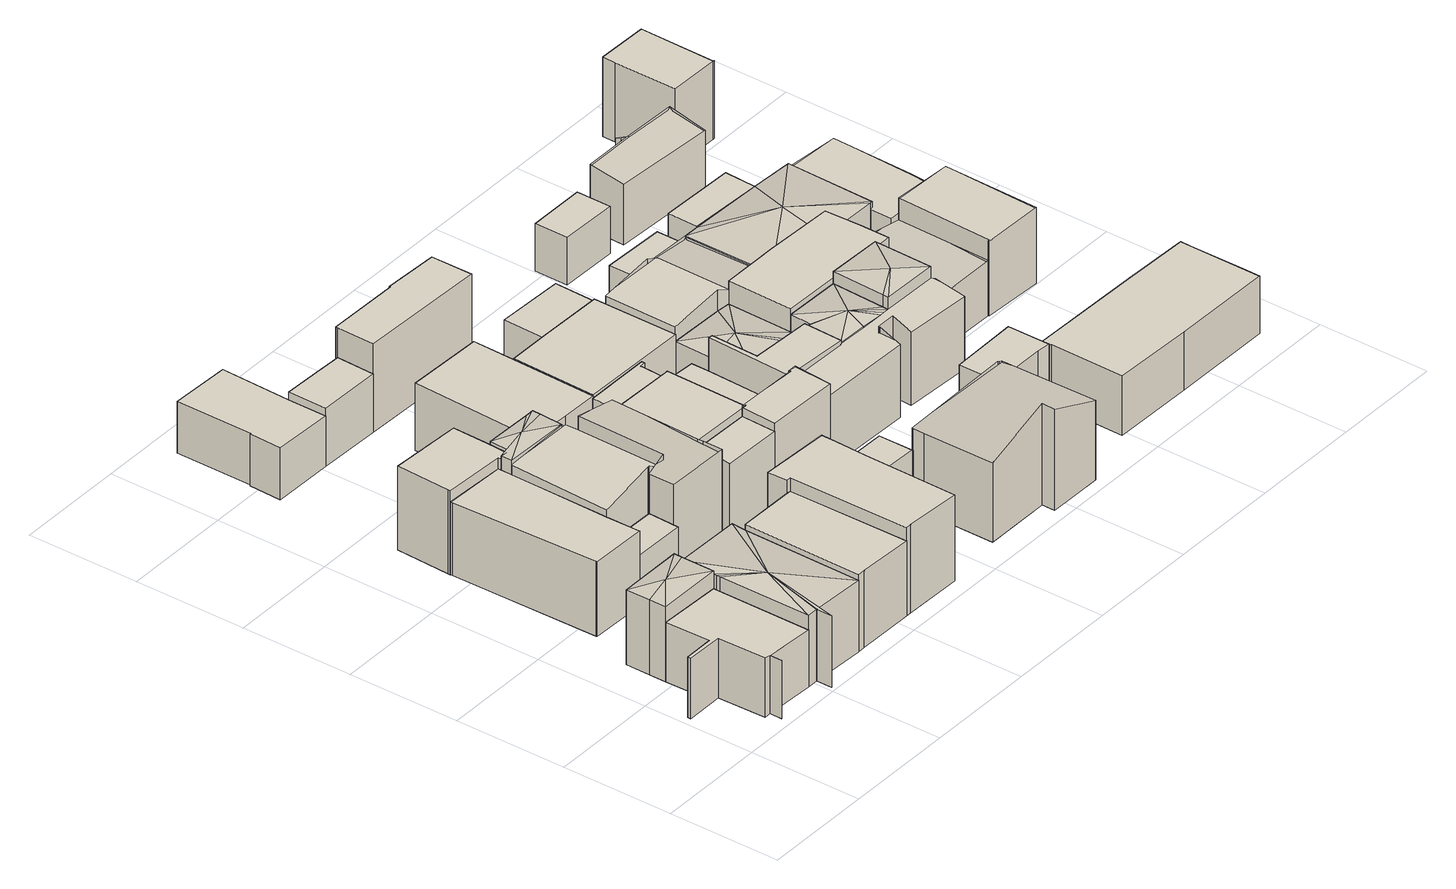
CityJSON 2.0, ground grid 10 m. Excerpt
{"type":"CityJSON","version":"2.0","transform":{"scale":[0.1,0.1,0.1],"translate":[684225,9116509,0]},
"CityObjects":{
"building1":{"type":"Building","attributes":{"Building Type":"Residential","Roof Shape":"shed","Roof Material":"Concrete Glazed Tile","Roof Material Code":"1","Roof Direction":"west","Building Height":5.22,"Roof Slope":15.2,"Footprint Area":49.54,"Solar PV Capacity Low":6.2,"Solar PV Capacity High":8.15,"Solar Annual Energy Low":8945,"Solar Annual Energy High":11789,"Suitable PV Area":37.03},"geometry":[{"type":"MultiSurface","lod":"2.2","boundaries":[[[0,1,2,3,4,5,6,7,8,9,10,11,10]],[[10,11,12,13]],[[10,9,14,13]],[[9,8,15,14]],[[8,7,16,15]],[[7,6,17,16]],[[6,5,18,17]],[[5,4,19,18]],[[4,3,20,19]],[[3,2,21,20]],[[2,1,22,21]],[[1,0,23,22]],[[0,10,13,23]],[[13,12,13,14,15,16,17,18,19,20,21,22,23]]]}]},
"building2":{"type":"Building","attributes":{"Building Type":"Residential","Roof Shape":"hip","Roof Material":"Concrete Glazed Tile","Roof Material Code":"1","Roof Direction":"west","Building Height":6.78,"Roof Slope":28.1,"Footprint Area":21.56,"Solar PV Capacity Low":2.7,"Solar PV Capacity High":3.55,"Solar Annual Energy Low":3893,"Solar Annual Energy High":5130,"Suitable PV Area":16.12},"geometry":[{"type":"MultiSurface","lod":"2.2","boundaries":[[[24,25,26,27,4,3]],[[3,4,28,29]],[[4,27,30,28]],[[27,26,31,30]],[[26,25,32,31]],[[25,24,33,32]],[[24,3,29,33]],[[29,28,34]],[[28,30,34]],[[30,31,34]],[[31,32,34]],[[32,33,34]],[[33,29,34]]]}]},
"building3":{"type":"Building","attributes":{"Building Type":"Residential","Roof Shape":"hip","Roof Material":"Concrete Glazed Tile","Roof Material Code":"1","Roof Direction":"west","Building Height":6.55,"Roof Slope":29.5,"Footprint Area":71.49,"Solar PV Capacity Low":8.95,"Solar PV Capacity High":11.76,"Solar Annual Energy Low":12908,"Solar Annual Energy High":17012,"Suitable PV Area":53.44},"geometry":[{"type":"MultiSurface","lod":"2.2","boundaries":[[[24,3,2,1,0,35,36,35,37,38,39]],[[39,38,40,41]],[[38,37,42,40]],[[37,35,43,42]],[[35,36,44,43]],[[35,0,45,43]],[[0,1,46,45]],[[1,2,47,46]],[[2,3,48,47]],[[3,24,49,48]],[[24,39,41,49]],[[41,40,50]],[[40,42,50]],[[42,43,50]],[[43,44,50]],[[43,45,50]],[[45,46,50]],[[46,47,50]],[[47,48,50]],[[48,49,50]],[[49,41,50]]]}]},
"building4":{"type":"Building","attributes":{"Building Type":"Residential","Roof Shape":"gable","Roof Material":"Concrete Glazed Tile","Roof Material Code":"1","Roof Direction":"west","Building Height":6.61,"Roof Slope":32,"Footprint Area":72.06,"Solar PV Capacity Low":9.02,"Solar PV Capacity High":11.85,"Solar Annual Energy Low":13010,"Solar Annual Energy High":17146,"Suitable PV Area":53.87},"geometry":[{"type":"MultiSurface","lod":"2.2","boundaries":[[[51,52,53,54,55,56,57,58,59,60,61]],[[61,60,62,63]],[[60,59,64,62]],[[59,58,65,64]],[[58,57,66,65]],[[57,56,67,66]],[[56,55,68,67]],[[55,54,69,68]],[[54,53,70,69]],[[53,52,71,70]],[[52,51,72,71]],[[51,61,63,72]],[[63,62,64,65,66,67,68,69,70,71,72]]]}]},
"building5":{"type":"Building","attributes":{"Building Type":"Residential","Roof Shape":"flat","Roof Material":"Concrete Glazed Tile","Roof Material Code":"1","Roof Direction":"west","Building Height":7.58,"Roof Slope":15,"Footprint Area":33.45,"Solar PV Capacity Low":4.19,"Solar PV Capacity High":5.5,"Solar Annual Energy Low":6039,"Solar Annual Energy High":7958,"Suitable PV Area":25},"geometry":[{"type":"MultiSurface","lod":"2.2","boundaries":[[[73,74,75,76,51,61,60,77]],[[77,60,78,79]],[[60,61,80,78]],[[61,51,81,80]],[[51,76,82,81]],[[76,75,83,82]],[[75,74,84,83]],[[74,73,85,84]],[[73,77,79,85]],[[79,78,80,81,82,83,84,85]]]}]},
"building6":{"type":"Building","attributes":{"Building Type":"Residential","Roof Shape":"flat","Roof Material":"Concrete Glazed Tile","Roof Material Code":"1","Roof Direction":"west","Building Height":4.28,"Roof Slope":7.3,"Footprint Area":14.3,"Solar PV Capacity Low":1.79,"Solar PV Capacity High":2.35,"Solar Annual Energy Low":2581,"Solar Annual Energy High":3402,"Suitable PV Area":10.69},"geometry":[{"type":"MultiSurface","lod":"2.2","boundaries":[[[86,87,58,57,56,88]],[[88,56,89,90]],[[56,57,91,89]],[[57,58,92,91]],[[58,87,93,92]],[[87,86,94,93]],[[86,88,90,94]],[[90,89,91,92,93,94]]]}]},
"building7":{"type":"Building","attributes":{"Building Type":"Residential","Roof Shape":"shed","Roof Material":"Concrete Glazed Tile","Roof Material Code":"1","Roof Direction":"west","Building Height":6.85,"Roof Slope":11.7,"Footprint Area":62.08,"Solar PV Capacity Low":7.77,"Solar PV Capacity High":10.21,"Solar Annual Energy Low":11209,"Solar Annual Energy High":14773,"Suitable PV Area":46.41},"geometry":[{"type":"MultiSurface","lod":"2.2","boundaries":[[[95,38,37,96,97,98]],[[98,97,99,100]],[[97,96,101,99]],[[96,37,102,101]],[[37,38,103,102]],[[38,95,104,103]],[[95,98,100,104]],[[100,99,101,102,103,104]]]}]},
"building8":{"type":"Building","attributes":{"Building Type":"Residential","Roof Shape":"gable","Roof Material":"Concrete Glazed Tile","Roof Material Code":"1","Roof Direction":"west","Building Height":7.39,"Roof Slope":34.3,"Footprint Area":61.38,"Solar PV Capacity Low":7.69,"Solar PV Capacity High":10.09,"Solar Annual Energy Low":11082,"Solar Annual Energy High":14606,"Suitable PV Area":45.88},"geometry":[{"type":"MultiSurface","lod":"2.2","boundaries":[[[105,59,58,87,86,106,107,108]],[[108,107,109,110]],[[107,106,111,109]],[[106,86,112,111]],[[86,113,112]],[[86,87,114,113]],[[87,58,115,114]],[[58,59,116,115]],[[59,105,117,116]],[[105,108,110,117]],[[110,109,111,112,113,114,115,116,117]]]}]},
"building9":{"type":"Building","attributes":{"Building Type":"Residential","Roof Shape":"hip","Roof Material":"Concrete Glazed Tile","Roof Material Code":"1","Roof Direction":"west","Building Height":7.9,"Roof Slope":20.4,"Footprint Area":15.11,"Solar PV Capacity Low":1.89,"Solar PV Capacity High":2.48,"Solar Annual Energy Low":2727,"Solar Annual Energy High":3594,"Suitable PV Area":11.29},"geometry":[{"type":"MultiSurface","lod":"2.2","boundaries":[[[118,73,77,60,59,105,119,120]],[[120,119,121,122]],[[119,105,123,121]],[[105,59,124,123]],[[59,60,125,124]],[[60,77,126,125]],[[77,73,127,126]],[[73,118,128,127]],[[118,120,122,128]],[[122,121,129]],[[121,123,129]],[[123,124,129]],[[124,125,129]],[[125,126,129]],[[126,127,129]],[[127,128,129]],[[128,122,129]]]}]},
"building10":{"type":"Building","attributes":{"Building Type":"Residential","Roof Shape":"shed","Roof Material":"Concrete Glazed Tile","Roof Material Code":"1","Roof Direction":"west","Building Height":4.56,"Roof Slope":17.2,"Footprint Area":53.17,"Solar PV Capacity Low":6.66,"Solar PV Capacity High":8.74,"Solar Annual Energy Low":9599,"Solar Annual Energy High":12651,"Suitable PV Area":39.74},"geometry":[{"type":"MultiSurface","lod":"2.2","boundaries":[[[130,131,132,133,134,135,136]],[[136,135,137,138]],[[135,134,139,137]],[[134,133,140,139]],[[133,132,141,140]],[[132,131,142,141]],[[131,130,143,142]],[[130,136,138,143]],[[138,137,139,140,141,142,143]]]}]},
"building11":{"type":"Building","attributes":{"Building Type":"Residential","Roof Shape":"gable","Roof Material":"Concrete Glazed Tile","Roof Material Code":"1","Roof Direction":"west","Building Height":7.85,"Roof Slope":27.3,"Footprint Area":46.24,"Solar PV Capacity Low":5.79,"Solar PV Capacity High":7.6,"Solar Annual Energy Low":8349,"Solar Annual Energy High":11003,"Suitable PV Area":34.57},"geometry":[{"type":"MultiSurface","lod":"2.2","boundaries":[[[107,106,86,144,145,146,147,148,149]],[[149,148,150,151]],[[148,147,152,150]],[[147,146,153,152]],[[146,145,154,153]],[[145,144,155,154]],[[144,86,156,155]],[[86,106,157,156]],[[106,107,158,157]],[[107,149,151,158]],[[151,150,152,153,154,155,156,157,158]]]}]},
"building12":{"type":"Building","attributes":{"Building Type":"Residential","Roof Shape":"shed","Roof Material":"Concrete Glazed Tile","Roof Material Code":"1","Roof Direction":"west","Building Height":7.84,"Roof Slope":11.2,"Footprint Area":75.49,"Solar PV Capacity Low":9.45,"Solar PV Capacity High":12.41,"Solar Annual Energy Low":13629,"Solar Annual Energy High":17962,"Suitable PV Area":56.43},"geometry":[{"type":"MultiSurface","lod":"2.2","boundaries":[[[159,95,98,97,160,161,162,163,164]],[[164,163,165,166]],[[163,162,167,165]],[[162,161,168,167]],[[161,160,169,168]],[[160,97,170,169]],[[97,98,171,170]],[[98,95,172,171]],[[95,159,173,172]],[[159,164,166,173]],[[166,165,167,168,169,170,171,172,173]]]}]},
"building13":{"type":"Building","attributes":{"Building Type":"Residential","Roof Shape":"flat","Roof Material":"Concrete Glazed Tile","Roof Material Code":"1","Roof Direction":"west","Building Height":5.31,"Roof Slope":7.2,"Footprint Area":19.95,"Solar PV Capacity Low":2.5,"Solar PV Capacity High":3.28,"Solar Annual Energy Low":3602,"Solar Annual Energy High":4747,"Suitable PV Area":14.91},"geometry":[{"type":"MultiSurface","lod":"2.2","boundaries":[[[174,175,130,136,176]],[[176,136,177,178]],[[136,130,179,177]],[[130,175,180,179]],[[175,174,181,180]],[[174,176,178,181]],[[178,177,179,180,181]]]}]},
"building14":{"type":"Building","attributes":{"Building Type":"Residential","Roof Shape":"flat","Roof Material":"Concrete Glazed Tile","Roof Material Code":"1","Roof Direction":"west","Building Height":7.03,"Roof Slope":10.8,"Footprint Area":16.32,"Solar PV Capacity Low":2.04,"Solar PV Capacity High":2.68,"Solar Annual Energy Low":2947,"Solar Annual Energy High":3884,"Suitable PV Area":12.2},"geometry":[{"type":"MultiSurface","lod":"2.2","boundaries":[[[182,183,184,147,146,145,185]],[[185,145,186,187]],[[145,146,188,186]],[[146,147,189,188]],[[147,184,190,189]],[[184,183,191,190]],[[183,182,192,191]],[[182,185,187,192]],[[187,186,188,189,190,191,192]]]}]},
"building15":{"type":"Building","attributes":{"Building Type":"Residential","Roof Shape":"flat","Roof Material":"Concrete Glazed Tile","Roof Material Code":"1","Roof Direction":"west","Building Height":6.08,"Roof Slope":11.4,"Footprint Area":79.31,"Solar PV Capacity Low":9.93,"Solar PV Capacity High":13.04,"Solar Annual Energy Low":14318,"Solar Annual Energy High":18871,"Suitable PV Area":59.28},"geometry":[{"type":"MultiSurface","lod":"2.2","boundaries":[[[193,118,120,119,194,195,196,197]],[[197,196,198,199]],[[196,195,200,198]],[[195,194,201,200]],[[194,119,202,201]],[[119,120,203,202]],[[120,118,204,203]],[[118,193,205,204]],[[193,197,199,205]],[[199,198,200,201,202,203,204,205]]]}]},
"building16":{"type":"Building","attributes":{"Building Type":"Residential","Roof Shape":"flat","Roof Material":"Concrete Glazed Tile","Roof Material Code":"1","Roof Direction":"west","Building Height":7.66,"Roof Slope":5.1,"Footprint Area":42.6,"Solar PV Capacity Low":5.33,"Solar PV Capacity High":7.01,"Solar Annual Energy Low":7691,"Solar Annual Energy High":10137,"Suitable PV Area":31.84},"geometry":[{"type":"MultiSurface","lod":"2.2","boundaries":[[[206,148,147,184,207,208,209]],[[209,208,210,211]],[[208,207,212,210]],[[207,184,213,212]],[[184,147,214,213]],[[147,148,215,214]],[[148,206,216,215]],[[206,209,211,216]],[[211,210,212,213,214,215,216]]]}]},
"building17":{"type":"Building","attributes":{"Building Type":"Residential","Roof Shape":"flat","Roof Material":"Concrete Glazed Tile","Roof Material Code":"1","Roof Direction":"west","Building Height":7.24,"Roof Slope":10.9,"Footprint Area":14.97,"Solar PV Capacity Low":1.87,"Solar PV Capacity High":2.46,"Solar Annual Energy Low":2703,"Solar Annual Energy High":3562,"Suitable PV Area":11.19},"geometry":[{"type":"MultiSurface","lod":"2.2","boundaries":[[[217,148,206,218,219,220]],[[220,219,221,222]],[[219,218,223,221]],[[218,206,224,223]],[[206,148,225,224]],[[148,217,226,225]],[[217,220,222,226]],[[222,221,223,224,225,226]]]}]},
"building18":{"type":"Building","attributes":{"Building Type":"Residential","Roof Shape":"shed","Roof Material":"Concrete Glazed Tile","Roof Material Code":"1","Roof Direction":"west","Building Height":5.17,"Roof Slope":19.7,"Footprint Area":17.35,"Solar PV Capacity Low":2.17,"Solar PV Capacity High":2.85,"Solar Annual Energy Low":3133,"Solar Annual Energy High":4129,"Suitable PV Area":12.97},"geometry":[{"type":"MultiSurface","lod":"2.2","boundaries":[[[227,162,163,228,229]],[[229,228,230,231]],[[228,163,232,230]],[[163,162,233,232]],[[162,227,234,233]],[[227,229,231,234]],[[231,230,232,233,234]]]}]},
"building19":{"type":"Building","attributes":{"Building Type":"Residential","Roof Shape":"gable","Roof Material":"Concrete Glazed Tile","Roof Material Code":"1","Roof Direction":"west","Building Height":7.65,"Roof Slope":32,"Footprint Area":22.49,"Solar PV Capacity Low":2.82,"Solar PV Capacity High":3.7,"Solar Annual Energy Low":4060,"Solar Annual Energy High":5351,"Suitable PV Area":16.81},"geometry":[{"type":"MultiSurface","lod":"2.2","boundaries":[[[235,236,237,238,208,207,184,182]],[[182,184,239,240]],[[184,207,241,239]],[[207,208,242,241]],[[208,238,243,242]],[[238,237,244,243]],[[237,236,245,244]],[[236,235,246,245]],[[235,182,240,246]],[[240,239,241,242,243,244,245,246]]]}]},
"building20":{"type":"Building","attributes":{"Building Type":"Residential","Roof Shape":"flat","Roof Material":"Concrete Glazed Tile","Roof Material Code":"1","Roof Direction":"west","Building Height":7.97,"Roof Slope":12.7,"Footprint Area":43.1,"Solar PV Capacity Low":5.4,"Solar PV Capacity High":7.09,"Solar Annual Energy Low":7782,"Solar Annual Energy High":10256,"Suitable PV Area":32.22},"geometry":[{"type":"MultiSurface","lod":"2.2","boundaries":[[[247,248,249,250,174,176,251]],[[251,176,252,253]],[[176,174,254,252]],[[174,250,255,254]],[[250,249,256,255]],[[249,248,257,256]],[[248,247,258,257]],[[247,251,253,258]],[[253,252,254,255,256,257,258]]]}]},
"building21":{"type":"Building","attributes":{"Building Type":"Residential","Roof Shape":"shed","Roof Material":"Concrete Glazed Tile","Roof Material Code":"1","Roof Direction":"west","Building Height":4.19,"Roof Slope":16,"Footprint Area":55.58,"Solar PV Capacity Low":6.96,"Solar PV Capacity High":9.14,"Solar Annual Energy Low":10034,"Solar Annual Energy High":13224,"Suitable PV Area":41.54},"geometry":[{"type":"MultiSurface","lod":"2.2","boundaries":[[[219,218,206,209,208,238,237,259,260]],[[260,259,261,262]],[[259,237,263,261]],[[237,238,264,263]],[[238,208,265,264]],[[208,209,266,265]],[[209,206,267,266]],[[206,218,268,267]],[[218,219,269,268]],[[219,260,262,269]],[[262,261,263,264,265,266,267,268,269]]]}]},
"building22":{"type":"Building","attributes":{"Building Type":"Residential","Roof Shape":"gable","Roof Material":"Concrete Glazed Tile","Roof Material Code":"1","Roof Direction":"west","Building Height":6.16,"Roof Slope":29.9,"Footprint Area":75.7,"Solar PV Capacity Low":9.48,"Solar PV Capacity High":12.45,"Solar Annual Energy Low":13667,"Solar Annual Energy High":18012,"Suitable PV Area":56.58},"geometry":[{"type":"MultiSurface","lod":"2.2","boundaries":[[[270,271,196,195,272]],[[272,195,273,274]],[[195,196,275,273]],[[196,271,276,275]],[[271,270,277,276]],[[270,272,274,277]],[[274,273,275,276,277]]]}]},
"building23":{"type":"Building","attributes":{"Building Type":"Residential","Roof Shape":"gable","Roof Material":"Concrete Glazed Tile","Roof Material Code":"1","Roof Direction":"west","Building Height":7.19,"Roof Slope":29.8,"Footprint Area":88.32,"Solar PV Capacity Low":11.06,"Solar PV Capacity High":14.52,"Solar Annual Energy Low":15946,"Solar Annual Energy High":21015,"Suitable PV Area":66.02},"geometry":[{"type":"MultiSurface","lod":"2.2","boundaries":[[[278,279,280,281,282,283,227,229,284,285]],[[285,284,286,287]],[[284,229,288,286]],[[229,227,289,288]],[[227,283,290,289]],[[283,282,291,290]],[[282,281,292,291]],[[281,280,293,292]],[[280,279,294,293]],[[279,278,295,294]],[[278,285,287,295]],[[287,286,288,289,290,291,292,293,294,295]]]}]},
"building24":{"type":"Building","attributes":{"Building Type":"Residential","Roof Shape":"flat","Roof Material":"Concrete Glazed Tile","Roof Material Code":"1","Roof Direction":"west","Building Height":5.97,"Roof Slope":7.6,"Footprint Area":23.11,"Solar PV Capacity Low":2.89,"Solar PV Capacity High":3.8,"Solar Annual Energy Low":4172,"Solar Annual Energy High":5499,"Suitable PV Area":17.27},"geometry":[{"type":"MultiSurface","lod":"2.2","boundaries":[[[296,271,270,297]],[[297,270,298,299]],[[270,271,300,298]],[[271,296,301,300]],[[296,297,299,301]],[[299,298,300,301]]]}]},
"building25":{"type":"Building","attributes":{"Building Type":"Residential","Roof Shape":"shed","Roof Material":"Concrete Glazed Tile","Roof Material Code":"1","Roof Direction":"west","Building Height":7.05,"Roof Slope":17.6,"Footprint Area":23.3,"Solar PV Capacity Low":2.92,"Solar PV Capacity High":3.83,"Solar Annual Energy Low":4207,"Solar Annual Energy High":5545,"Suitable PV Area":17.42},"geometry":[{"type":"MultiSurface","lod":"2.2","boundaries":[[[259,237,236,302,303,304,305,306]],[[306,305,307,308]],[[305,304,309,307]],[[304,303,310,309]],[[303,302,311,310]],[[302,236,312,311]],[[236,237,313,312]],[[237,259,314,313]],[[259,306,308,314]],[[308,307,309,310,311,312,313,314]]]}]},
"building26":{"type":"Building","attributes":{"Building Type":"Residential","Roof Shape":"hip","Roof Material":"Concrete Glazed Tile","Roof Material Code":"1","Roof Direction":"west","Building Height":5.06,"Roof Slope":29.1,"Footprint Area":49.21,"Solar PV Capacity Low":6.16,"Solar PV Capacity High":8.09,"Solar Annual Energy Low":8885,"Solar Annual Energy High":11709,"Suitable PV Area":36.78},"geometry":[{"type":"MultiSurface","lod":"2.2","boundaries":[[[306,305,304,315,316,317,318,319]],[[319,318,320,321]],[[318,317,322,320]],[[317,316,323,322]],[[316,315,324,323]],[[315,304,325,324]],[[304,305,326,325]],[[305,306,327,326]],[[306,319,321,327]],[[321,320,328]],[[320,322,328]],[[322,323,328]],[[323,324,328]],[[324,325,328]],[[325,326,328]],[[326,327,328]],[[327,321,328]]]}]},
"building27":{"type":"Building","attributes":{"Building Type":"Residential","Roof Shape":"gable","Roof Material":"Concrete Glazed Tile","Roof Material Code":"1","Roof Direction":"west","Building Height":6.56,"Roof Slope":28.2,"Footprint Area":51.41,"Solar PV Capacity Low":6.44,"Solar PV Capacity High":8.45,"Solar Annual Energy Low":9281,"Solar Annual Energy High":12232,"Suitable PV Area":38.43},"geometry":[{"type":"MultiSurface","lod":"2.2","boundaries":[[[329,330,331,332,333,334,335,336,303,302,236,235,337,338,339,340]],[[340,339,341,342]],[[339,338,343,341]],[[338,337,344,343]],[[337,235,345,344]],[[235,236,346,345]],[[236,302,347,346]],[[302,303,348,347]],[[303,336,349,348]],[[336,335,350,349]],[[335,334,351,350]],[[334,333,352,351]],[[333,332,353,352]],[[332,331,354,353]],[[331,330,355,354]],[[330,329,356,355]],[[329,340,342,356]],[[342,341,343,344,345,346,347,348,349,350,351,352,353,354,355,356]]]}]},
"building28":{"type":"Building","attributes":{"Building Type":"Residential","Roof Shape":"gable","Roof Material":"Concrete Glazed Tile","Roof Material Code":"1","Roof Direction":"west","Building Height":6.37,"Roof Slope":29.2,"Footprint Area":41.86,"Solar PV Capacity Low":5.24,"Solar PV Capacity High":6.88,"Solar Annual Energy Low":7558,"Solar Annual Energy High":9960,"Suitable PV Area":31.29},"geometry":[{"type":"MultiSurface","lod":"2.2","boundaries":[[[319,318,317,357,358,359]],[[359,358,360,361]],[[358,357,362,360]],[[357,317,363,362]],[[317,318,364,363]],[[318,319,365,364]],[[319,359,361,365]],[[361,360,362,363,364,365]]]}]},
"building29":{"type":"Building","attributes":{"Building Type":"Residential","Roof Shape":"hip","Roof Material":"Concrete Glazed Tile","Roof Material Code":"1","Roof Direction":"west","Building Height":6.71,"Roof Slope":28.8,"Footprint Area":28.62,"Solar PV Capacity Low":3.58,"Solar PV Capacity High":4.71,"Solar Annual Energy Low":5167,"Solar Annual Energy High":6809,"Suitable PV Area":21.39},"geometry":[{"type":"MultiSurface","lod":"2.2","boundaries":[[[336,335,334,333,366,367,316,315,304,303]],[[303,304,368,369]],[[304,315,370,368]],[[315,316,371,370]],[[316,367,372,371]],[[367,366,373,372]],[[366,333,352,373]],[[333,334,351,352]],[[334,335,350,351]],[[335,336,374,350]],[[336,303,369,374]],[[369,368,375]],[[368,370,375]],[[370,371,375]],[[371,372,375]],[[372,373,375]],[[373,352,375]],[[352,351,375]],[[351,350,375]],[[350,374,375]],[[374,369,375]]]}]},
"building30":{"type":"Building","attributes":{"Building Type":"Residential","Roof Shape":"flat","Roof Material":"Concrete Glazed Tile","Roof Material Code":"1","Roof Direction":"west","Building Height":5.59,"Roof Slope":14.8,"Footprint Area":22.88,"Solar PV Capacity Low":2.87,"Solar PV Capacity High":3.76,"Solar Annual Energy Low":4131,"Solar Annual Energy High":5445,"Suitable PV Area":17.1},"geometry":[{"type":"MultiSurface","lod":"2.2","boundaries":[[[376,283,282,281,377,378,379,380]],[[380,379,381,382]],[[379,378,383,381]],[[378,377,384,383]],[[377,281,385,384]],[[281,282,386,385]],[[282,283,387,386]],[[283,376,388,387]],[[376,380,382,388]],[[382,381,383,384,385,386,387,388]]]}]},
"building31":{"type":"Building","attributes":{"Building Type":"Residential","Roof Shape":"gable","Roof Material":"Concrete Glazed Tile","Roof Material Code":"1","Roof Direction":"west","Building Height":4.84,"Roof Slope":26,"Footprint Area":43.98,"Solar PV Capacity Low":5.51,"Solar PV Capacity High":7.23,"Solar Annual Energy Low":7939,"Solar Annual Energy High":10464,"Suitable PV Area":32.87},"geometry":[{"type":"MultiSurface","lod":"2.2","boundaries":[[[317,357,358,389,390,391,392]],[[392,391,393,394]],[[391,395,393]],[[391,390,396,395]],[[390,389,397,396]],[[389,358,398,397]],[[358,357,399,398]],[[357,317,400,399]],[[317,392,394,400]],[[393,395,396,397,398,399,400,394]]]}]},
"building32":{"type":"Building","attributes":{"Building Type":"Residential","Roof Shape":"hip","Roof Material":"Concrete Glazed Tile","Roof Material Code":"1","Roof Direction":"west","Building Height":7.76,"Roof Slope":22.9,"Footprint Area":26.93,"Solar PV Capacity Low":3.37,"Solar PV Capacity High":4.43,"Solar Annual Energy Low":4862,"Solar Annual Energy High":6407,"Suitable PV Area":20.13},"geometry":[{"type":"MultiSurface","lod":"2.2","boundaries":[[[332,401,367,366,333]],[[333,366,402,403]],[[366,367,404,402]],[[367,401,405,404]],[[401,332,406,405]],[[332,333,403,406]],[[403,402,407]],[[402,404,407]],[[404,405,407]],[[405,406,407]],[[406,403,407]]]}]},
"building33":{"type":"Building","attributes":{"Building Type":"Residential","Roof Shape":"flat","Roof Material":"Concrete Glazed Tile","Roof Material Code":"1","Roof Direction":"west","Building Height":7.18,"Roof Slope":11.4,"Footprint Area":70.33,"Solar PV Capacity Low":8.81,"Solar PV Capacity High":11.57,"Solar Annual Energy Low":12698,"Solar Annual Energy High":16735,"Suitable PV Area":52.57},"geometry":[{"type":"MultiSurface","lod":"2.2","boundaries":[[[367,401,408,409,410,411,412,392,317,316]],[[316,317,413,414]],[[317,392,415,413]],[[392,412,416,415]],[[412,411,417,416]],[[411,410,418,417]],[[410,409,419,418]],[[409,408,420,419]],[[408,401,421,420]],[[401,367,422,421]],[[367,316,414,422]],[[414,413,415,416,417,418,419,420,421,422]]]}]},
"building34":{"type":"Building","attributes":{"Building Type":"Residential","Roof Shape":"shed","Roof Material":"Concrete Glazed Tile","Roof Material Code":"1","Roof Direction":"west","Building Height":4.24,"Roof Slope":15.1,"Footprint Area":15.54,"Solar PV Capacity Low":1.95,"Solar PV Capacity High":2.55,"Solar Annual Energy Low":2805,"Solar Annual Energy High":3697,"Suitable PV Area":11.61},"geometry":[{"type":"MultiSurface","lod":"2.2","boundaries":[[[423,390,391,424]],[[424,391,425,426]],[[391,390,427,425]],[[390,423,428,427]],[[423,424,426,428]],[[426,425,427,428]]]}]},
"building35":{"type":"Building","attributes":{"Building Type":"Residential","Roof Shape":"flat","Roof Material":"Concrete Glazed Tile","Roof Material Code":"1","Roof Direction":"west","Building Height":4.33,"Roof Slope":12.3,"Footprint Area":15.96,"Solar PV Capacity Low":2,"Solar PV Capacity High":2.63,"Solar Annual Energy Low":2882,"Solar Annual Energy High":3798,"Suitable PV Area":11.93},"geometry":[{"type":"MultiSurface","lod":"2.2","boundaries":[[[429,430,431,432]],[[432,431,433,434]],[[431,430,435,433]],[[430,429,436,435]],[[429,432,434,436]],[[434,433,435,436]]]}]},
"building36":{"type":"Building","attributes":{"Building Type":"Residential","Roof Shape":"shed","Roof Material":"Concrete Glazed Tile","Roof Material Code":"1","Roof Direction":"west","Building Height":5.16,"Roof Slope":18.1,"Footprint Area":125.68,"Solar PV Capacity Low":15.74,"Solar PV Capacity High":20.67,"Solar Annual Energy Low":22691,"Solar Annual Energy High":29905,"Suitable PV Area":93.95},"geometry":[{"type":"MultiSurface","lod":"2.2","boundaries":[[[437,379,378,438,439,440,441,442,443,444]],[[444,443,445,446]],[[443,442,447,445]],[[442,441,448,447]],[[441,440,449,448]],[[440,439,450,449]],[[439,438,451,450]],[[438,378,452,451]],[[378,379,453,452]],[[379,437,454,453]],[[437,444,446,454]],[[446,445,447,448,449,450,451,452,453,454]]]}]},
"building37":{"type":"Building","attributes":{"Building Type":"Residential","Roof Shape":"gable","Roof Material":"Concrete Glazed Tile","Roof Material Code":"1","Roof Direction":"west","Building Height":4.86,"Roof Slope":27.5,"Footprint Area":50.92,"Solar PV Capacity Low":6.38,"Solar PV Capacity High":8.37,"Solar Annual Energy Low":9193,"Solar Annual Energy High":12116,"Suitable PV Area":38.06},"geometry":[{"type":"MultiSurface","lod":"2.2","boundaries":[[[411,410,409,408,401,332,331,455,456,457]],[[457,456,458,459]],[[456,455,460,458]],[[455,331,461,460]],[[331,332,462,461]],[[332,401,463,462]],[[401,408,464,463]],[[408,409,465,464]],[[409,410,466,465]],[[410,411,467,466]],[[411,457,459,467]],[[459,458,460,461,462,463,464,465,466,467]]]}]},
"building38":{"type":"Building","attributes":{"Building Type":"Residential","Roof Shape":"hip","Roof Material":"Concrete Glazed Tile","Roof Material Code":"1","Roof Direction":"west","Building Height":4.92,"Roof Slope":24.2,"Footprint Area":97.46,"Solar PV Capacity Low":12.2,"Solar PV Capacity High":16.03,"Solar Annual Energy Low":17597,"Solar Annual Energy High":23191,"Suitable PV Area":72.85},"geometry":[{"type":"MultiSurface","lod":"2.2","boundaries":[[[468,469,391,392,412,470,471,472]],[[472,471,473,474]],[[471,470,475,473]],[[470,412,476,475]],[[412,392,477,476]],[[392,391,395,477]],[[391,469,478,395]],[[469,468,479,478]],[[468,472,474,479]],[[474,473,480]],[[473,475,480]],[[475,476,480]],[[476,477,480]],[[477,395,480]],[[395,478,480]],[[478,479,480]],[[479,474,480]]]}]},
"building39":{"type":"Building","attributes":{"Building Type":"Residential","Roof Shape":"shed","Roof Material":"Concrete Glazed Tile","Roof Material Code":"1","Roof Direction":"west","Building Height":4.92,"Roof Slope":16,"Footprint Area":19.28,"Solar PV Capacity Low":2.41,"Solar PV Capacity High":3.17,"Solar Annual Energy Low":3480,"Solar Annual Energy High":4587,"Suitable PV Area":14.41},"geometry":[{"type":"MultiSurface","lod":"2.2","boundaries":[[[481,469,468,482]],[[482,468,479,483]],[[468,469,484,479]],[[469,481,485,484]],[[481,482,483,485]],[[483,479,484,485]]]}]},
"building40":{"type":"Building","attributes":{"Building Type":"Residential","Roof Shape":"gable","Roof Material":"Concrete Glazed Tile","Roof Material Code":"1","Roof Direction":"west","Building Height":6.77,"Roof Slope":28.8,"Footprint Area":48.07,"Solar PV Capacity Low":6.02,"Solar PV Capacity High":7.91,"Solar Annual Energy Low":8679,"Solar Annual Energy High":11439,"Suitable PV Area":35.94},"geometry":[{"type":"MultiSurface","lod":"2.2","boundaries":[[[457,455,456,486,487,488]],[[488,487,489,490]],[[487,486,491,489]],[[486,456,492,491]],[[456,455,493,492]],[[455,457,494,493]],[[457,488,490,494]],[[490,489,491,492,493,494]]]}]},
"building41":{"type":"Building","attributes":{"Building Type":"Residential","Roof Shape":"gable","Roof Material":"Concrete Glazed Tile","Roof Material Code":"1","Roof Direction":"west","Building Height":5.25,"Roof Slope":30.8,"Footprint Area":31.31,"Solar PV Capacity Low":3.92,"Solar PV Capacity High":5.15,"Solar Annual Energy Low":5653,"Solar Annual Energy High":7450,"Suitable PV Area":23.41},"geometry":[{"type":"MultiSurface","lod":"2.2","boundaries":[[[495,496,497,498,496,499,500,501,502]],[[502,501,503,504]],[[501,500,505,503]],[[500,499,506,505]],[[499,496,507,506]],[[496,498,508,507]],[[498,497,509,508]],[[497,496,507,509]],[[496,495,510,507]],[[495,502,504,510]],[[504,503,505,506,507,508,509,507,510]]]}]},
"building42":{"type":"Building","attributes":{"Building Type":"Residential","Roof Shape":"gable","Roof Material":"Concrete Glazed Tile","Roof Material Code":"1","Roof Direction":"west","Building Height":4.28,"Roof Slope":26.4,"Footprint Area":52.2,"Solar PV Capacity Low":6.54,"Solar PV Capacity High":8.58,"Solar Annual Energy Low":9424,"Solar Annual Energy High":12421,"Suitable PV Area":39.02},"geometry":[{"type":"MultiSurface","lod":"2.2","boundaries":[[[472,471,470,511,512,513,514,515]],[[515,514,516,517]],[[514,513,518,516]],[[513,512,519,518]],[[512,511,520,519]],[[511,470,521,520]],[[470,471,522,521]],[[471,472,523,522]],[[472,515,517,523]],[[517,516,518,519,520,521,522,523]]]}]},
"building43":{"type":"Building","attributes":{"Building Type":"Residential","Roof Shape":"shed","Roof Material":"Concrete Glazed Tile","Roof Material Code":"1","Roof Direction":"west","Building Height":7.09,"Roof Slope":15.8,"Footprint Area":32.41,"Solar PV Capacity Low":4.06,"Solar PV Capacity High":5.33,"Solar Annual Energy Low":5852,"Solar Annual Energy High":7713,"Suitable PV Area":24.23},"geometry":[{"type":"MultiSurface","lod":"2.2","boundaries":[[[524,525,526,527,528,529,530]],[[530,529,531,532]],[[529,528,533,531]],[[528,527,534,533]],[[527,526,535,534]],[[526,525,536,535]],[[525,524,537,536]],[[524,530,532,537]],[[532,531,533,534,535,536,537]]]}]}
},
"vertices":[
[94,18,0],[94,101,0],[94,104,0],[94,107,0],[35,107,0],[36,67,0],[8,66,0],[8,63,0],[42,63,0],[43,20,0],[49,20,0],[49,9,0],[49,9,53],[49,20,53],[43,20,54],[42,63,54],[8,63,55],[8,66,55],[36,67,54],[35,107,54],[94,107,52],[94,104,52],[94,101,52],[94,18,52],
[94,137,0],[94,144,0],[35,144,0],[35,122,0],[35,107,68],[94,107,68],[35,122,68],[35,144,68],[94,144,68],[94,137,68],[60,126,71],
[104,18,0],[104,4,0],[153,16,0],[154,123,0],[155,136,0],[154,123,65],[155,136,65],[153,16,65],[104,18,65],[104,4,65],[94,18,65],[94,101,65],[94,104,65],[94,107,65],[94,137,65],[113,71,71],
[49,319,0],[49,317,0],[51,184,0],[51,183,0],[102,182,0],[102,185,0],[102,189,0],[102,213,0],[105,304,0],[105,314,0],[105,317,0],[105,314,66],[105,317,66],[105,304,66],[102,213,68],[102,189,68],[102,185,68],[102,182,68],[51,183,68],[51,184,68],[49,317,66],[49,319,66],
[115,332,0],[116,367,0],[51,370,0],[49,321,0],[114,313,0],[105,314,76],[114,313,76],[105,317,76],[49,319,76],[49,321,76],[51,370,76],[116,367,76],[115,332,76],
[153,212,0],[152,212,0],[152,184,0],[102,185,43],[152,184,43],[102,189,43],[102,213,43],[152,212,43],[153,212,43],
[207,124,0],[160,16,0],[212,16,0],[211,124,0],[212,16,68],[211,124,68],[160,16,70],[153,16,70],[154,123,70],[207,124,69],
[165,303,0],[170,212,0],[172,293,0],[172,303,0],[172,293,74],[172,303,74],[170,212,75],[153,212,86],[153,212,85],[152,212,86],[102,213,74],[105,304,75],[165,303,78],
[158,331,0],[166,324,0],[166,331,0],[166,324,79],[166,331,79],[165,303,79],[105,304,79],[105,314,79],[114,313,79],[115,332,79],[158,331,79],[137,319,81],
[105,513,0],[107,576,0],[52,577,0],[52,508,0],[51,508,0],[50,479,0],[105,478,0],[50,479,47],[105,478,46],[51,508,47],[52,508,47],[52,577,47],[107,576,46],[105,513,46],
[153,189,0],[211,188,0],[211,206,0],[211,211,0],[213,285,0],[213,292,0],[213,285,79],[213,292,79],[211,211,79],[211,206,79],[211,188,79],[153,189,79],[153,212,79],[170,212,87],[172,293,87],
[207,142,0],[217,16,0],[270,15,0],[271,99,0],[272,129,0],[272,141,0],[272,129,78],[272,141,78],[271,99,78],[270,15,78],[217,16,80],[212,16,80],[211,124,80],[207,124,80],[207,142,80],
[163,511,0],[138,512,0],[162,477,0],[105,478,53],[162,477,53],[105,513,53],[138,512,53],[163,511,53],
[264,179,0],[264,183,0],[265,210,0],[210,180,0],[211,188,70],[210,180,70],[211,206,70],[211,211,70],[265,210,70],[264,183,70],[264,179,70],
[162,438,0],[196,323,0],[229,322,0],[231,398,0],[232,436,0],[231,398,61],[232,436,61],[229,322,61],[196,323,61],[166,324,61],[166,331,61],[158,331,61],[162,438,61],
[268,284,0],[269,210,0],[269,213,0],[270,284,0],[269,213,77],[270,284,77],[269,210,77],[265,210,77],[211,211,77],[213,285,77],[268,284,77],
[214,311,0],[269,308,0],[274,308,0],[274,311,0],[274,308,72],[274,311,72],[269,308,72],[268,284,72],[213,285,72],[214,311,72],
[327,98,0],[327,129,0],[327,97,0],[327,129,52],[327,97,52],[272,129,53],[271,99,53],[327,98,52],
[331,178,0],[333,212,0],[326,213,0],[326,211,0],[265,210,78],[264,179,77],[269,210,78],[269,213,76],[326,211,77],[326,213,76],[333,212,77],[331,178,76],
[279,511,0],[229,513,0],[229,512,0],[163,513,0],[279,474,0],[162,477,80],[279,474,80],[163,511,80],[163,513,80],[229,512,80],[229,513,80],[279,511,80],
[329,290,0],[329,306,0],[329,290,42],[329,306,42],[326,213,42],[326,211,42],[269,213,44],[270,284,44],[268,284,44],[269,308,44],[274,308,43],
[329,397,0],[268,398,0],[329,321,0],[229,322,62],[329,321,62],[231,398,62],[268,398,62],[329,397,62],
[388,23,0],[388,11,0],[438,11,0],[437,98,0],[434,98,0],[432,98,0],[327,87,0],[327,23,0],[327,87,72],[327,23,72],[327,97,72],[327,98,72],[432,98,74],[434,98,73],[437,98,72],[438,11,72],[388,11,92],[388,23,92],
[269,436,0],[330,434,0],[329,397,60],[330,434,60],[268,398,60],[269,436,60],
[388,211,0],[388,212,0],[389,246,0],[332,247,0],[333,290,0],[332,247,72],[333,290,72],[389,246,70],[388,212,70],[388,211,70],[333,212,72],[326,213,72],[329,290,72],
[395,245,0],[396,264,0],[397,323,0],[385,324,0],[334,325,0],[385,324,51],[334,325,51],[397,323,51],[396,264,51],[395,245,51],[389,246,51],[332,247,51],[333,290,51],[363,291,57],
[432,179,0],[494,176,0],[496,205,0],[496,209,0],[445,210,0],[440,210,0],[436,210,0],[416,211,0],[415,176,0],[416,196,0],[416,197,0],[433,197,0],[416,197,73],[433,197,73],[416,196,73],[415,176,66],[331,178,66],[333,212,66],[388,211,66],[388,212,66],[416,211,66],[436,210,67],[440,210,67],[445,210,67],[496,209,67],[496,205,69],[494,176,66],[432,179,67],
[398,390,0],[385,390,0],[335,391,0],[385,390,70],[335,391,64],[398,390,64],[397,323,64],[385,324,70],[334,325,64],
[445,215,0],[447,263,0],[389,246,67],[388,212,67],[395,245,67],[396,264,67],[447,263,67],[445,215,67],[416,211,67],[420,229,72],
[432,134,0],[482,98,0],[494,97,0],[494,105,0],[494,135,0],[494,105,56],[494,135,56],[494,97,56],[482,98,56],[437,98,56],[434,98,56],[432,98,56],[432,134,56],
[385,404,0],[392,404,0],[450,404,0],[450,323,0],[450,404,48],[450,323,48],[450,404,49],[392,404,51],[385,404,48],[385,390,48],[398,390,54],[397,323,54],
[497,262,0],[445,215,78],[445,210,78],[447,263,78],[497,262,78],[496,209,78],[471,228,82],
[498,262,0],[514,262,0],[514,289,0],[514,291,0],[513,321,0],[397,323,72],[396,264,72],[450,323,72],[513,321,72],[514,291,72],[514,289,72],[514,262,72],[498,262,72],[497,262,72],[447,263,72],
[392,431,0],[450,430,0],[450,404,42],[450,430,42],[392,404,43],[392,431,43],
[454,508,0],[402,508,0],[402,478,0],[454,477,0],[402,478,43],[454,477,43],[402,508,43],[454,508,43],
[602,104,0],[497,97,0],[496,30,0],[571,29,0],[664,29,0],[664,45,0],[664,94,0],[664,103,0],[664,94,52],[664,103,52],[664,45,52],[664,29,52],[571,29,53],[496,30,54],[497,97,54],[494,97,54],[494,105,54],[602,104,53],
[561,204,0],[560,204,0],[563,290,0],[560,204,50],[563,290,49],[561,204,50],[496,205,49],[496,209,49],[497,262,49],[498,262,50],[514,262,57],[514,289,57],[514,291,57],
[533,402,0],[464,404,0],[568,320,0],[570,320,0],[572,400,0],[570,320,49],[572,400,49],[568,320,49],[513,321,49],[450,323,49],[464,404,49],[533,402,49],[515,362,57],
[465,431,0],[534,430,0],[534,430,49],[464,404,50],[465,431,50],
[560,203,0],[615,201,0],[618,288,0],[615,201,69],[618,288,68],[560,203,68],[560,204,68],[561,204,68],[563,290,69],
[565,506,0],[516,508,0],[516,519,0],[516,514,0],[517,508,0],[470,508,0],[469,476,0],[564,472,0],[469,476,55],[564,472,53],[470,508,59],[517,508,59],[516,508,59],[516,514,55],[516,519,53],[565,506,60],
[568,301,0],[621,299,0],[621,311,0],[622,323,0],[625,398,0],[622,323,44],[625,398,43],[621,311,44],[621,299,45],[568,301,43],[568,320,43],[570,320,44],[572,400,45],
[572,562,0],[572,506,0],[620,506,0],[619,506,0],[620,574,0],[573,574,0],[572,574,0],[573,574,72],[572,574,72],[620,574,71],[619,506,71],[620,506,71],[572,506,72],[572,562,72]
]}
